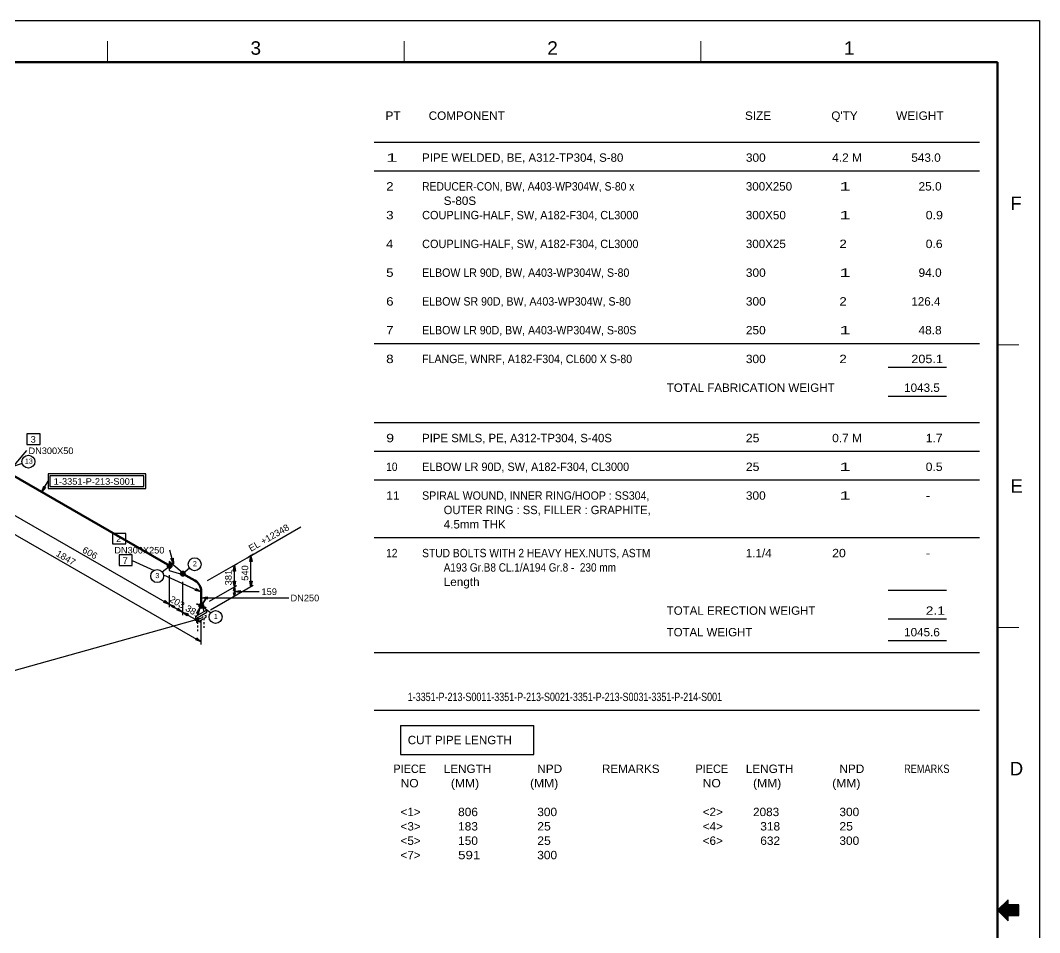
# Model space of a CAD drawing. Header units: inches. Extents: x 0 to 841, y 0 to 594.
# Drawn here: x 501 to 841, y 289.5 to 594 of the extents above; entities that cross this region are included whole.
import ezdxf
from ezdxf.enums import TextEntityAlignment as Align

# ---------------------------------------------------------------- set-up
doc = ezdxf.new("R2010")
doc.units = ezdxf.units.IN
doc.header["$MEASUREMENT"] = 0
for name, color, linetype in [('AD1', 7, 'Continuous'), ('AD2', 7, 'Continuous'), ('BG Border', 7, 'Continuous'), ('BG MATLIST', 7, 'Continuous'), ('DIMLINES', 7, 'Continuous'), ('DIMTEXT', 7, 'Continuous'), ('ISOTEXT', 7, 'Continuous'), ('MATLIST', 7, 'Continuous'), ('NOZZLES', 7, 'Continuous'), ('PIPE', 7, 'Continuous'), ('WELDS', 7, 'Continuous')]:
    doc.layers.add(name, color=color, linetype=linetype)
doc.styles.add('Arial', font='arial.ttf')
doc.styles.add('txt.shx', font='txt')

msp = doc.modelspace()

# ---------------------------------------------------------------- linework, layer by layer
at = {"layer": 'AD1', "color": 4, "linetype": 'Continuous', "lineweight": 30}
for p, q in [((572.36, 404.92), (571.96, 406.84)), ((572.76, 406.84), (572.36, 404.92)), ((577.88, 404.92), (577.48, 406.84)), ((578.28, 406.84), (577.88, 404.92)), ((550.6, 399.16), (552.44, 398.52)), ((552.04, 397.88), (550.6, 399.16)), ((555.08, 396.52), (556.92, 395.88)), ((556.52, 395.24), (555.08, 396.52))]:
    msp.add_line(p, q, dxfattribs=at)
at = {"layer": 'AD2', "color": 4, "linetype": 'Continuous', "lineweight": 30}
for p, q in [((577.48, 413.4), (577.88, 415.32)), ((577.88, 415.32), (578.28, 413.4)), ((571.96, 410.2), (572.36, 412.12)), ((572.36, 412.12), (572.76, 410.2)), ((550.68, 399.08), (548.84, 399.72)), ((549.24, 400.36), (550.68, 399.08)), ((555.08, 396.52), (553.24, 397.16)), ((553.64, 397.8), (555.08, 396.52)), ((561.24, 393), (559.4, 393.64)), ((559.8, 394.28), (561.24, 393)), ((559.88, 387.88), (561.32, 386.6)), ((561.32, 386.6), (559.48, 387.24))]:
    msp.add_line(p, q, dxfattribs=at)
at = {"layer": 'BG Border', "color": 7, "linetype": 'Continuous', "lineweight": 25}
for p, q in [((0, 594), (841, 594)), ((841, 594), (841, 0)), ((830.5, 300.5), (827, 297)), ((830.5, 298.75), (830.5, 300.5)), ((827, 297), (830.5, 293.5)), ((834.02, 298.75), (830.5, 298.75)), ((834.02, 295.25), (834.02, 298.75)), ((830.5, 293.5), (830.5, 295.25)), ((830.5, 295.25), (834.02, 295.25))]:
    msp.add_line(p, q, dxfattribs=at)
at = {"layer": 'BG Border', "color": 7, "linetype": 'Continuous', "lineweight": 13}
for p, q in [((530, 580), (530, 587.02)), ((629, 580), (629, 587.02)), ((728, 580), (728, 587.02)), ((834.02, 485.67), (827, 485.67)), ((834.02, 391.33), (827, 391.33)), ((830.5, 299.39), (829.39, 299.39)), ((830.5, 299.59), (829.59, 299.59)), ((830.5, 299.79), (829.79, 299.79)), ((830.5, 299.99), (829.99, 299.99)), ((830.5, 300.19), (830.19, 300.19)), ((830.5, 300.39), (830.39, 300.39)), ((834.02, 296.99), (827.01, 296.99)), ((834.02, 297.19), (827.19, 297.19)), ((834.02, 296.79), (827.21, 296.79)), ((834.02, 297.39), (827.39, 297.39)), ((834.02, 296.59), (827.41, 296.59)), ((834.02, 297.59), (827.59, 297.59)), ((834.02, 296.39), (827.61, 296.39)), ((834.02, 297.79), (827.79, 297.79)), ((834.02, 296.19), (827.81, 296.19)), ((834.02, 297.99), (827.99, 297.99)), ((834.02, 295.99), (828.01, 295.99)), ((834.02, 298.19), (828.19, 298.19)), ((834.02, 298.39), (828.39, 298.39)), ((834.02, 298.59), (828.59, 298.59)), ((830.5, 298.79), (828.79, 298.79)), ((830.5, 298.99), (828.99, 298.99)), ((830.5, 299.19), (829.19, 299.19)), ((834.02, 295.79), (828.21, 295.79)), ((834.02, 295.59), (828.41, 295.59)), ((834.02, 295.39), (828.61, 295.39)), ((830.5, 295.19), (828.81, 295.19)), ((830.5, 294.99), (829.01, 294.99)), ((830.5, 294.79), (829.21, 294.79)), ((830.5, 294.59), (829.41, 294.59)), ((830.5, 294.39), (829.61, 294.39)), ((830.5, 294.19), (829.81, 294.19)), ((830.5, 293.99), (830.01, 293.99)), ((830.5, 293.79), (830.21, 293.79)), ((830.5, 293.59), (830.41, 293.59))]:
    msp.add_line(p, q, dxfattribs=at)
at = {"layer": 'BG Border', "color": 3, "linetype": 'Continuous', "lineweight": 120}
for p, q in [((35, 580), (827, 580)), ((827, 580), (827, 14))]:
    msp.add_line(p, q, dxfattribs=at)
msp.add_lwpolyline([(827, 580), (35, 580), (35, 14), (827, 14)], close=True, dxfattribs=at)
at = {"layer": 'DIMLINES', "color": 7, "linetype": 'Continuous', "lineweight": 30}
for p, q in [((576.6, 414.6), (594.52, 424.92)), ((578.68, 415.8), (577.08, 414.92)), ((563.4, 407), (576.6, 414.6)), ((573.16, 412.52), (571.56, 411.64)), ((578.28, 413.4), (577.48, 413.4)), ((550.68, 398.12), (550.68, 408.84)), ((572.76, 410.2), (571.96, 410.2)), ((555.16, 395.48), (555.16, 406.6)), ((573.08, 405.24), (563.96, 400.04)), ((578.6, 405.4), (564.36, 397.16)), ((571.96, 406.84), (572.76, 406.84)), ((572.12, 403.72), (572.36, 404.92)), ((572.36, 404.92), (572.6, 403.72)), ((572.36, 401.72), (572.36, 404.92)), ((577.48, 406.84), (578.28, 406.84)), ((572.6, 403.72), (572.12, 403.72)), ((572.36, 401.72), (572.12, 402.92)), ((572.12, 402.92), (572.6, 402.92)), ((572.36, 403.32), (574.28, 403.72)), ((574.28, 402.92), (572.36, 403.32)), ((572.36, 403.32), (580.68, 403.32)), ((572.6, 402.92), (572.36, 401.72)), ((574.28, 403.72), (574.28, 402.92)), ((548.84, 399.72), (549.24, 400.36)), ((552.44, 398.52), (552.04, 397.88)), ((553.24, 397.16), (553.64, 397.8)), ((556.92, 395.88), (556.52, 395.24)), ((559.4, 393.64), (559.8, 394.28)), ((561.32, 392.04), (561.32, 393.96)), ((561.32, 385.64), (561.32, 392.36)), ((559.48, 387.24), (559.88, 387.88))]:
    msp.add_line(p, q, dxfattribs=at)
at = {"layer": 'DL', "color": 4, "linetype": 'Continuous', "lineweight": 30}
for p, q in [((459, 445.48), (561.32, 386.6)), ((497.8, 429.56), (550.68, 399.08)), ((577.88, 404.92), (577.88, 415.32)), ((572.36, 404.92), (572.36, 412.12)), ((550.6, 399.16), (555.08, 396.52)), ((555.08, 396.52), (561.24, 393))]:
    msp.add_line(p, q, dxfattribs=at)
at = {"layer": 'ELBO', "color": 3, "linetype": 'Continuous', "lineweight": 50}
msp.add_arc((557.14, 403.4), 4.16, 0, 60.018, dxfattribs=at)
at = {"layer": 'ISOTEXT', "color": 7, "linetype": 'Continuous', "lineweight": 30}
for p, q in [((542.84, 442.6), (510.2, 442.6)), ((510.2, 442.6), (510.2, 437.8)), ((542.84, 437.8), (542.84, 442.6)), ((508.12, 436.68), (510.2, 440.2)), ((542.2, 441.96), (510.84, 441.96)), ((510.84, 441.96), (510.84, 438.44)), ((542.2, 438.44), (542.2, 441.96)), ((508.12, 436.68), (508.76, 438.52)), ((509.4, 438.12), (508.12, 436.68)), ((508.76, 438.52), (509.4, 438.12)), ((510.2, 437.8), (542.84, 437.8)), ((510.84, 438.44), (542.2, 438.44)), ((548.68, 408.92), (561.16, 403.24)), ((559.24, 403.72), (559.56, 404.36)), ((561.16, 403.24), (559.24, 403.72)), ((559.56, 404.36), (561.16, 403.24)), ((561.4, 401.24), (563.32, 401.64)), ((561.4, 401.24), (590.52, 401.24)), ((563.32, 400.84), (561.4, 401.24)), ((563.32, 401.64), (563.32, 400.84)), ((456.76, 365.16), (561.24, 394.44)), ((559.32, 394.28), (561.24, 394.44)), ((561.24, 394.44), (559.48, 393.56)), ((559.48, 393.56), (559.32, 394.28))]:
    msp.add_line(p, q, dxfattribs=at)
at = {"layer": 'ITEMPOS', "color": 2, "linetype": 'Continuous', "lineweight": 30}
for p, q in [((507.53, 455.98), (503.13, 455.98)), ((503.13, 455.98), (503.13, 452.46)), ((507.53, 452.46), (507.53, 455.98)), ((503.13, 452.46), (507.53, 452.46)), ((536.11, 422.78), (531.71, 422.78)), ((531.71, 422.78), (531.71, 419.26)), ((536.11, 419.26), (536.11, 422.78)), ((531.71, 419.26), (536.11, 419.26)), ((538.28, 415.56), (533.88, 415.56)), ((533.88, 415.56), (533.88, 412.04)), ((538.28, 412.04), (538.28, 415.56)), ((533.88, 412.04), (538.28, 412.04))]:
    msp.add_line(p, q, dxfattribs=at)
at = {"layer": 'ITEMPOS', "color": 4, "linetype": 'Continuous', "lineweight": 30}
for p, q in [((498.92, 445.4), (503.13, 450.38)), ((552.04, 412.6), (550.83, 417.18)), ((538.28, 413.72), (545.56, 410.36)), ((551.16, 414.36), (551.96, 414.52)), ((552.04, 412.6), (551.16, 414.36)), ((551.96, 414.52), (552.04, 412.6))]:
    msp.add_line(p, q, dxfattribs=at)
at = {"layer": 'MATLIST', "color": 2, "linetype": 'Continuous', "lineweight": 30}
for p, q in [((619, 553.4), (821, 553.4)), ((619, 543.8), (821, 543.8)), ((619, 486.2), (821, 486.2)), ((790.5, 478.2), (809.9, 478.2)), ((790.5, 468.6), (809.9, 468.6)), ((619, 459.8), (821, 459.8)), ((619, 450.2), (821, 450.2)), ((619, 440.6), (821, 440.6)), ((619, 421.4), (821, 421.4)), ((790.5, 403.8), (809.9, 403.8)), ((790.5, 394.2), (809.9, 394.2)), ((790.5, 387), (809.9, 387)), ((619, 383), (821, 383)), ((619, 363.8), (821, 363.8)), ((627.8, 358.6), (672.3, 358.6)), ((627.8, 358.6), (627.8, 349)), ((672.3, 349), (672.3, 358.6)), ((627.8, 349), (672.3, 349))]:
    msp.add_line(p, q, dxfattribs=at)
at = {"layer": 'NOZZLES', "color": 7, "linetype": 'Continuous', "lineweight": 25}
for p, q in [((550.6, 413.4), (550.6, 410.4)), ((555.1, 409.6), (550.6, 413.4)), ((550.6, 410.4), (555.1, 409)), ((555.1, 409), (555.1, 409.6)), ((560.9, 398.4), (560.2, 395.4)), ((561.7, 398.9), (560.9, 398.4)), ((562.3, 396.6), (561.7, 398.9)), ((563.2, 397.1), (559.4, 395)), ((559.4, 394.2), (561.3, 395.4)), ((559.4, 395), (559.4, 394.2)), ((561.3, 395.4), (563.2, 396.5)), ((562, 395), (561.5, 394.6)), ((562.3, 394.5), (562.9, 394.8)), ((562.3, 393.8), (562.3, 394.5)), ((562.9, 395.4), (562.5, 395.2)), ((562.9, 394.8), (562.9, 395.4)), ((563.2, 396.5), (563.2, 397.1)), ((560.2, 393.8), (559.7, 393.5)), ((559.7, 393.5), (559.7, 393)), ((559.7, 393), (560.2, 393.2)), ((560.2, 392.6), (560.2, 393.3)), ((560.2, 391.4), (560.2, 392)), ((561.1, 394.4), (560.6, 394.1)), ((560.7, 393.5), (561.3, 393.8)), ((561.3, 393.8), (561.8, 394.2)), ((562.3, 392.5), (562.3, 393.1)), ((562.3, 391.2), (562.3, 391.8)), ((560.2, 390.1), (560.2, 390.7))]:
    msp.add_line(p, q, dxfattribs=at)
at = {"layer": 'NOZZLES', "color": 7, "linetype": 'Continuous', "lineweight": 35}
for centre in [(550.76, 411.88), (555.16, 409.32), (561.32, 398.6)]:
    msp.add_circle(centre, 0.76, dxfattribs=at)
at = {"layer": 'PIPE', "color": 3, "linetype": 'Continuous', "lineweight": 50}
for p, q in [((550.8, 411.9), (498, 442.4)), ((559.2, 407), (555.2, 409.3)), ((561.3, 398.6), (561.3, 403.4))]:
    msp.add_line(p, q, dxfattribs=at)
at = {"layer": 'WDC', "color": 4, "linetype": 'Continuous', "lineweight": 30}
for centre in [(503.64, 446.71), (559.11, 412.48), (546.6, 408.52), (566.09, 394.87)]:
    msp.add_circle(centre, 2.16, dxfattribs=at)
at = {"layer": 'WELDS', "color": 7, "linetype": 'Continuous', "lineweight": 35}
for p, q in [((559.7, 396), (562.9, 401.1)), ((562.9, 397.9), (559.7, 399.2))]:
    msp.add_line(p, q, dxfattribs=at)
at = {"layer": 'WELDS', "color": 6, "linetype": 'Continuous', "lineweight": 35}
for centre in [(550.76, 411.88), (555.16, 409.32), (561.32, 398.6)]:
    msp.add_circle(centre, 0.76, dxfattribs=at)
at = {"layer": 'WELDS', "color": 6}
for centre, radius in [((550.76, 411.88), 0.56), ((550.76, 411.88), 0.36), ((550.76, 411.88), 0.36), ((550.76, 411.88), 0.16), ((550.76, 411.88), 0.16), ((555.16, 409.32), 0.56), ((555.16, 409.32), 0.36), ((555.16, 409.32), 0.36), ((555.16, 409.32), 0.16), ((555.16, 409.32), 0.16), ((561.32, 398.6), 0.56), ((561.32, 398.6), 0.36), ((561.32, 398.6), 0.36), ((561.32, 398.6), 0.16), ((561.32, 398.6), 0.16)]:
    msp.add_circle(centre, radius, dxfattribs=at)
at = {"layer": 'WL', "color": 7}
for p, q in [((501.59, 446.04), (497.88, 444.84)), ((548.27, 409.89), (550.68, 411.88)), ((557.42, 411.13), (555.16, 409.32)), ((564.39, 396.2), (561.32, 398.6))]:
    msp.add_line(p, q, dxfattribs=at)

# ---------------------------------------------------------------- texts
at = {"layer": 'BG Border', "color": 3, "style": 'Arial', "width": 1.008516}
for s, p in [('3', (579.5, 587.02)), ('2', (678.5, 587.02)), ('1', (777.5, 587.02))]:
    msp.add_text(s, height=4.5, dxfattribs=at).set_placement(p, align=Align.TOP_CENTER)
at = {"layer": 'BG Border', "color": 3, "style": 'Arial'}
for s, width, p in [('F', 0.993934, (831.22, 532.93)), ('E', 1.004063, (831.22, 438.6)), ('D', 0.992063, (831.01, 344.26))]:
    msp.add_text(s, height=4.5, dxfattribs=dict(at, width=width)).set_placement(p, align=Align.MIDDLE_LEFT)
at = {"layer": 'BG MATLIST', "color": 2, "style": 'Arial'}
for s, width, p in [('PT', 1.011406, (622.78, 560.8)), ('COMPONENT', 0.999032, (637.18, 560.8)), ('SIZE', 1.001836, (742.71, 560.8)), ("Q'TY", 0.997907, (771.51, 560.8)), ('WEIGHT', 1.016102, (793.11, 560.8))]:
    msp.add_text(s, height=2.8, dxfattribs=dict(at, width=width)).set_placement(p)
at = {"layer": 'CP', "color": 4, "style": 'Arial', "width": 1.008516}
for s, rotation, p in [('540', 90, (576.98, 406.94)), ('381', 90, (571.46, 405.42)), ('203', 329.4898, (550.48, 400.19)), ('381', 330.2551, (555.8, 397.12))]:
    msp.add_text(s, height=2.2, rotation=rotation, dxfattribs=at).set_placement(p)
at = {"layer": 'DIMTEXT', "color": 2, "style": 'Arial', "width": 1.008516}
for s, p in [('606', (521.4, 416.6)), ('1847', (512.6, 415.4))]:
    msp.add_text(s, height=2.2, rotation=330, dxfattribs=at).set_placement(p)
msp.add_text('159', height=2.2, dxfattribs=at).set_placement((581.4, 402.2))
at = {"layer": 'ISOTEXT', "color": 2, "style": 'Arial'}
for s, width, p in [('1-3351-P-213-S001', 1.003781, (512.1, 439)), ('DN250', 1.000881, (591.1, 400.1))]:
    msp.add_text(s, height=2.2, dxfattribs=dict(at, width=width)).set_placement(p)
at = {"layer": 'ISOTEXT', "color": 2, "style": 'Arial', "width": 1.005315}
msp.add_text('EL +12348', height=2.2, rotation=30, dxfattribs=at).set_placement((577.9, 416.6))
at = {"layer": 'ITEMPOS', "color": 2, "style": 'Arial'}
for s, width, p in [('3', 1.008516, (504.39, 453.04)), ('DN300X50', 0.996682, (503.69, 449.24)), ('2', 1.008516, (532.91, 419.86)), ('DN300X250', 0.99789, (532.31, 416.06)), ('7', 1.008516, (535.1, 412.6))]:
    msp.add_text(s, height=2.2, dxfattribs=dict(at, width=width)).set_placement(p)
at = {"layer": 'MATLIST', "color": 2, "style": 'txt.shx'}
for s, width, p in [('1', 1.830635, (623, 546.8)), ('PIPE WELDED, BE, A312-TP304, S-80', 1.020744, (635, 546.8)), ('300', 1.059841, (743, 546.8)), ('4.2 M', 1.059009, (771.8, 546.8)), ('543.0', 1.047079, (798.2, 546.8)), ('2', 1.184529, (623, 537.2)), ('REDUCER-CON, BW, A403-WP304W, S-80 x', 0.919994, (635, 537.2)), ('300X250', 1.028897, (743, 537.2)), ('1', 1.830635, (774.2, 537.2)), ('25.0', 1.059088, (800.6, 537.2)), ('S-80S', 1.038037, (642.2, 532.4)), ('3', 1.184529, (623, 527.6)), ('COUPLING-HALF, SW, A182-F304, CL3000', 0.97143, (635, 527.6)), ('300X50', 1.032666, (743, 527.6)), ('1', 1.830635, (774.2, 527.6)), ('0.9', 1.104824, (803, 527.6)), ('4', 1.118721, (623, 518)), ('COUPLING-HALF, SW, A182-F304, CL3000', 0.97143, (635, 518)), ('300X25', 1.032666, (743, 518)), ('2', 1.184529, (774.2, 518)), ('0.6', 1.081317, (803, 518)), ('5', 1.184529, (623, 508.4)), ('ELBOW LR 90D, BW, A403-WP304W, S-80', 0.943792, (635, 508.4)), ('300', 1.059841, (743, 508.4)), ('1', 1.830635, (774.2, 508.4)), ('94.0', 1.059088, (800.6, 508.4)), ('6', 1.184529, (623, 498.8)), ('ELBOW SR 90D, BW, A403-WP304W, S-80', 0.945225, (635, 498.8)), ('300', 1.059841, (743, 498.8)), ('2', 1.184529, (774.2, 498.8)), ('126.4', 1.035181, (798.2, 498.8)), ('7', 1.184529, (623, 489.2)), ('ELBOW LR 90D, BW, A403-WP304W, S-80S', 0.943546, (635, 489.2)), ('250', 1.059841, (743, 489.2)), ('1', 1.830635, (774.2, 489.2)), ('48.8', 1.059088, (800.6, 489.2)), ('8', 1.184529, (623, 479.6)), ('FLANGE, WNRF, A182-F304, CL600 X S-80', 0.940207, (635, 479.6)), ('300', 1.059841, (743, 479.6)), ('2', 1.184529, (774.2, 479.6)), ('205.1', 1.124641, (798.2, 479.6)), ('TOTAL FABRICATION WEIGHT', 1.031985, (716.6, 470)), ('1043.5', 1.03956, (795.8, 470)), ('9', 1.258562, (623, 453.2)), ('PIPE SMLS, PE, A312-TP304, S-40S', 1.014104, (635, 453.2)), ('25', 1.088486, (743, 453.2)), ('0.7 M', 1.059009, (771.8, 453.2)), ('1.7', 1.081317, (803, 453.2)), ('10', 0.907071, (623, 443.6)), ('ELBOW LR 90D, SW, A182-F304, CL3000', 0.970219, (635, 443.6)), ('25', 1.088486, (743, 443.6)), ('1', 1.830635, (774.2, 443.6)), ('0.5', 1.081317, (803, 443.6)), ('11', 1.082634, (623, 434)), ('SPIRAL WOUND, INNER RING/HOOP : SS304,', 0.941591, (635, 434)), ('300', 1.059841, (743, 434)), ('1', 1.830635, (774.2, 434)), ('-', 1.19863, (803, 434)), ('OUTER RING : SS, FILLER : GRAPHITE,', 0.99061, (642.2, 429.2)), ('4.5mm THK', 1.035822, (642.2, 424.4)), ('12', 0.907071, (623, 414.8)), ('STUD BOLTS WITH 2 HEAVY HEX.NUTS, ASTM', 0.91302, (635, 414.8)), ('1.1/4', 1.033486, (743, 414.8)), ('20', 1.088486, (771.8, 414.8)), ('-', 1.19863, (803, 414.8)), ('A193 Gr.B8 CL.1/A194 Gr.8 -  230 mm', 0.890912, (642.2, 410)), ('Length', 1.045205, (642.2, 405.2)), ('TOTAL ERECTION WEIGHT', 1.023161, (716.6, 395.6)), ('2.1', 1.239559, (803, 395.6)), ('TOTAL WEIGHT', 1.015825, (716.6, 388.4)), ('1045.6', 1.03956, (795.8, 388.4)), ('1-3351-P-213-S0011-3351-P-213-S0021-3351-P-213-S0031-3351-P-214-S001', 0.796994, (630.2, 366.8)), ('CUT PIPE LENGTH', 1.036836, (630.2, 352.4)), ('PIECE', 0.970054, (625.4, 342.8)), ('LENGTH', 1.043763, (642.2, 342.8)), ('NPD', 1.053223, (673.4, 342.8)), ('REMARKS', 1.037113, (695, 342.8)), ('PIECE', 0.970054, (726.2, 342.8)), ('LENGTH', 1.043763, (743, 342.8)), ('NPD', 1.053223, (774.2, 342.8)), ('REMARKS', 0.816089, (795.8, 342.8)), ('NO', 1.075844, (627.8, 338)), ('(MM)', 1.078767, (644.6, 338)), ('(MM)', 1.078767, (671, 338)), ('NO', 1.075844, (728.6, 338)), ('(MM)', 1.078767, (745.4, 338)), ('(MM)', 1.078767, (771.8, 338)), ('<1>', 1.04131, (627.8, 328.4)), ('806', 1.059841, (647, 328.4)), ('300', 1.059841, (673.4, 328.4)), ('<2>', 1.04131, (728.6, 328.4)), ('2083', 1.046077, (745.4, 328.4)), ('300', 1.059841, (774.2, 328.4)), ('<3>', 1.04131, (627.8, 323.6)), ('183', 1.059841, (647, 323.6)), ('25', 1.088486, (673.4, 323.6)), ('318', 1.059841, (747.8, 323.6)), ('25', 1.088486, (774.2, 323.6)), ('<4>', 1.04131, (728.6, 323.6)), ('<5>', 1.04131, (627.8, 318.8)), ('150', 1.059841, (647, 318.8)), ('25', 1.088486, (673.4, 318.8)), ('<6>', 1.04131, (728.6, 318.8)), ('632', 1.059841, (747.8, 318.8)), ('300', 1.059841, (774.2, 318.8)), ('<7>', 1.04131, (627.8, 314)), ('591', 1.184529, (647, 314)), ('300', 1.059841, (673.4, 314))]:
    msp.add_text(s, height=2.8, dxfattribs=dict(at, width=width)).set_placement(p)
at = {"layer": 'WDT', "color": 2, "style": 'Arial', "width": 1.008516}
for s, p in [('13', (502.45, 446.03)), ('2', (558.52, 411.8)), ('3', (546, 407.84)), ('1', (565.5, 394.19))]:
    msp.add_text(s, height=1.7, dxfattribs=at).set_placement(p)

doc.saveas('drawing.dxf')
